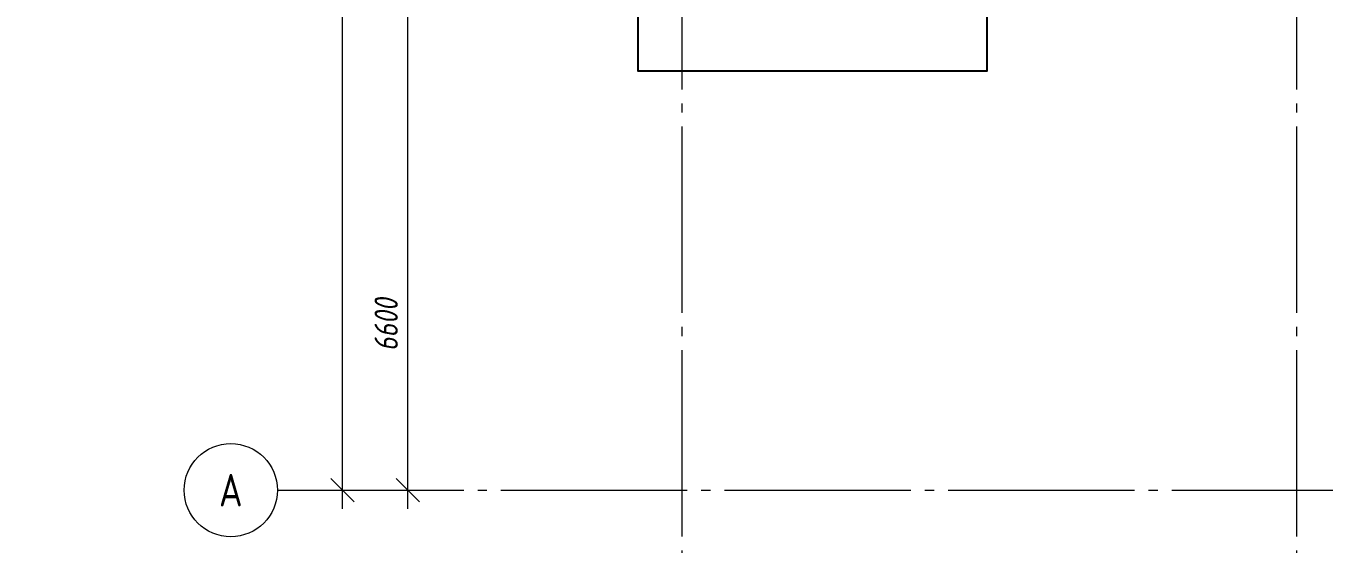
# Model space of a CAD drawing. Header units: millimetres. Extents: x -85420 to 1195317, y -69347 to 470418.
# Drawn here: x 423507 to 437442, y 8398 to 13960 of the extents above; entities that cross this region are included whole.
import ezdxf
from ezdxf import colors
from ezdxf.entities.mleader import LeaderData, LeaderLine
from ezdxf.math import Vec2, Vec3

# ---------------------------------------------------------------- set-up
doc = ezdxf.new("R2010")
doc.units = ezdxf.units.MM
for name, pattern in [('GOST2.303 6', [12, 8, -1.5, 1, -1.5]), ('ГОСТ 2.303 5', [24, 20, -1.5, 1, -1.5]), ('осевая', [50.8, 31.75, -6.35, 6.35, -6.35])]:
    doc.linetypes.add(name, pattern=pattern)
for name, color, linetype, lineweight in [('+АР_Осевые линии', 252, 'GOST2.303 6', 9), ('+АР_Размеры', 252, 'Continuous', 0), ('АР_Отметки', 7, 'Continuous', 5)]:
    doc.layers.add(name, color=color, linetype=linetype, lineweight=lineweight)
doc.layers.add('ОСИ', color=7, linetype='осевая', lineweight=13, true_color=0x999999)
doc.styles.add('GOST 2.304', font='CS_Gost2304.shx')
doc.styles.add('ISOCPEUR', font='', dxfattribs={"height": 250})
doc.styles.add('ГОСТ 2.304', font='CS_Gost2304.shx', dxfattribs={"oblique": 10})
doc.styles.get('ISOCPEUR').set_extended_font_data('ISOCPEUR', italic=True)
doc.dimstyles.new('СПДС', dxfattribs={"dimscale": 100, "dimtxt": 2.5, "dimasz": 2.5, "dimexe": 2, "dimexo": 0.625, "dimgap": 1, "dimtad": 1, "dimdec": 0, "dimrnd": 5, "dimtxsty": 'ГОСТ 2.304', "dimblk": 'OBLIQUE', "dimblk1": 'OBLIQUE', "dimblk2": 'OBLIQUE', "dimcen": 2.5, "dimdle": 2, "dimadec": 0, "dimazin": 2, "dimtfac": 0.75, "dimtdec": 4, "dimtmove": 1, "dimatfit": 3, "dimfxl": 1, "dimtfill": 1, "dimtolj": 1, "dimarcsym": 1})

# ---------------------------------------------------------------- blocks, each defined once
blk = doc.blocks.new('Ось сетки - Диаметр 10 мм-1135821-0_Подвал _-2_700__Планировка')
at = {"layer": '+АР_Осевые линии', "linetype": 'Continuous'}
blk.add_circle((0, 0), 5, dxfattribs=at)
blk = doc.blocks.new('_Oblique')
at = {"color": 0, "linetype": 'ByBlock', "lineweight": -2}
blk.add_line((-0.5, -0.5), (0.5, 0.5), dxfattribs=at)
blk = doc.blocks.new('*D210')
at = {"layer": '+АР_Размеры', "color": 0, "lineweight": -2, "ltscale": 100, "transparency": 16777216}
for p, q in [((-2800, -6550), (-2800, 450)), ((-4137, 250), (-2600, 250)), ((-4137, -6350), (-2600, -6350))]:
    blk.add_line(p, q, dxfattribs=at)
at = {"layer": 'Defpoints', "color": 0, "transparency": 16777216}
for p in [(-4200, 250), (-2800, 250), (-4200, -6350)]:
    blk.add_point(p, dxfattribs=at)
at = {"layer": '+АР_Размеры', "color": 0, "lineweight": -2, "transparency": 16777216, "xscale": 250, "yscale": 250, "zscale": 250}
for p, rotation in [((-2800, 250), 90), ((-2800, -6350), 270)]:
    blk.add_blockref('_Oblique', p, dxfattribs=dict(at, rotation=rotation))
at = {"layer": '+АР_Размеры', "color": 0, "ltscale": 100, "transparency": 16777216, "insert": (-3032, -4573), "char_height": 250, "attachment_point": 5, "rotation": 90, "style": 'ГОСТ 2.304', "bg_fill": 3, "box_fill_scale": 1.1, "bg_fill_color": 256, "bg_fill_true_color": 13158600, "bg_fill_transparency": 0}
blk.add_mtext('\\A1;6600', dxfattribs=at)
blk = doc.blocks.new('*D211')
at = {"layer": '+АР_Размеры', "color": 0, "lineweight": -2, "ltscale": 100, "transparency": 16777216}
for p, q in [((-3500, -6550), (-3500, 55650)), ((-4137, 55450), (-3300, 55450)), ((-4137, -6350), (-3300, -6350))]:
    blk.add_line(p, q, dxfattribs=at)
at = {"layer": 'Defpoints', "color": 0, "transparency": 16777216}
for p in [(-4200, 55450), (-3500, 55450), (-4200, -6350)]:
    blk.add_point(p, dxfattribs=at)
at = {"layer": '+АР_Размеры', "color": 0, "lineweight": -2, "transparency": 16777216, "xscale": 250, "yscale": 250, "zscale": 250}
for p, rotation in [((-3500, 55450), 90), ((-3500, -6350), 270)]:
    blk.add_blockref('_Oblique', p, dxfattribs=dict(at, rotation=rotation))
at = {"layer": '+АР_Размеры', "color": 0, "ltscale": 100, "transparency": 16777216, "insert": (-3732, 19750), "char_height": 250, "attachment_point": 5, "rotation": 90, "style": 'ГОСТ 2.304', "bg_fill": 3, "box_fill_scale": 1.1, "bg_fill_color": 256, "bg_fill_true_color": 13158600, "bg_fill_transparency": 0}
blk.add_mtext('\\A1;61800', dxfattribs=at)
blk = doc.blocks.new('_DotSmall')
at = {"color": 0, "linetype": 'ByBlock', "const_width": 0.5}
blk.add_lwpolyline([(-0.0625, 0, 1), (0.0625, 0, 1)], format="xyb", close=True, dxfattribs=at)
blk = doc.blocks.new('A$C314F1C93')
at = {"layer": '+АР_Осевые линии', "linetype": 'ГОСТ 2.303 5', "lineweight": 0, "ltscale": 100}
for p, q in [((140, 64752.7), (140, -9752.2)), ((6740, 64752.7), (6740, -9752.2))]:
    blk.add_line(p, q, dxfattribs=at)
blk.add_lwpolyline([(-4200, -6350), (75280, -6350)], dxfattribs=at)
at = {"layer": '+АР_Осевые линии', "linetype": 'ГОСТ 2.303 5', "lineweight": 25, "ltscale": 100, "xscale": 100.0000000000002, "yscale": 100.0000000000002, "zscale": 100.0000000000002, "rotation": 90}
blk.add_blockref('Ось сетки - Диаметр 10 мм-1135821-0_Подвал _-2_700__Планировка', (-4700, -6350), dxfattribs=at)
at = {"layer": '+АР_Осевые линии', "linetype": 'ГОСТ 2.303 5', "lineweight": 0, "ltscale": 100, "insert": (-4700, -6350), "char_height": 350, "attachment_point": 5, "style": 'GOST 2.304'}
blk.add_mtext('А', dxfattribs=at)
at = {"layer": '+АР_Размеры', "ltscale": 100}
dim = blk.add_linear_dim(base=(-2800, 250), p1=(-4200, -6350), p2=(-4200, 250), angle=90, dimstyle='СПДС', override={"dimscale": 100}, dxfattribs=at)
dim.commit()
dim.dimension.update_dxf_attribs({"geometry": '*D210', "text_midpoint": (-2800, -4572.7), "dimtype": 160})
dim = blk.add_linear_dim(base=(-3500, 55450), p1=(-4200, -6350), p2=(-4200, 55450), angle=90, dimstyle='СПДС', override={"dimscale": 100}, dxfattribs=at)
dim.commit()
dim.dimension.update_dxf_attribs({"geometry": '*D211', "text_midpoint": (-3500, 19750), "dimtype": 160})

msp = doc.modelspace()

# ---------------------------------------------------------------- block references
at = {"layer": 'ОСИ', "ltscale": 40}
msp.add_blockref('A$C314F1C93', (430406.4, 15326.4, 0), dxfattribs=at)

# ---------------------------------------------------------------- next in the draw order: linework, layer by layer
at = {"ltscale": 100}
msp.add_lwpolyline([(430076.4, 14996.4), (430076.4, 13656.5), (430076.4, 13476.5), (433826.4, 13476.5), (433826.4, 13476.5), (433826.4, 14996.4)], dxfattribs=at)

# ---------------------------------------------------------------- next in the draw order: leaders
at = {"layer": 'АР_Отметки', "lineweight": 9}
ml = msp.add_multileader_mtext('Standard', dxfattribs=at)
ml.set_content('+2,410', color=256, style='ISOCPEUR')
ml.set_leader_properties(color=256, linetype='Continuous', lineweight=-1)
ml.set_arrow_properties(name='DOTSMALL')
ml.build(insert=Vec2(0, 0))
ml.multileader.update_dxf_attribs({"has_text_frame": 1, "text_left_attachment_type": 4, "text_right_attachment_type": 4, "dogleg_length": 100, "arrow_head_size": 180})
ctx = ml.context
ctx.base_point, ctx.char_height, ctx.arrow_head_size, ctx.landing_gap_size, ctx.plane_origin = Vec3(703103, 29209.7), 250, 180, 50, Vec3(700941.8, 28618.5)
ctx.left_attachment, ctx.right_attachment = 4, 4
notes = []
notes.append((ctx, [(0, (0, 0, 0), (0, 0), (1, 0), 1, [])]))
ctx.mtext.insert, ctx.mtext.width, ctx.mtext.line_spacing_style, ctx.mtext.flow_direction = Vec3(703153, 29543.1), 852.697, 2, 5
ml = msp.add_multileader_mtext('Standard', dxfattribs=at)
ml.set_content('+2,410', color=256, style='ISOCPEUR')
ml.set_leader_properties(color=256, linetype='Continuous', lineweight=-1)
ml.set_arrow_properties(name='DOTSMALL')
ml.build(insert=Vec2(0, 0))
ml.multileader.update_dxf_attribs({"has_text_frame": 1, "text_left_attachment_type": 4, "text_right_attachment_type": 4, "dogleg_length": 100, "arrow_head_size": 180})
ctx = ml.context
ctx.base_point, ctx.char_height, ctx.arrow_head_size, ctx.landing_gap_size, ctx.plane_origin = Vec3(703103, 29209.7), 250, 180, 50, Vec3(700941.8, 28618.5)
ctx.left_attachment, ctx.right_attachment = 4, 4
notes.append((ctx, [(0, (0, 0, 0), (0, 0), (1, 0), 1, [])]))
ctx.mtext.insert, ctx.mtext.width, ctx.mtext.line_spacing_style, ctx.mtext.flow_direction = Vec3(703153, 29543.1), 852.697, 2, 5
ml = msp.add_multileader_mtext('Standard', dxfattribs=at)
ml.set_content('+3,950', color=256, style='ISOCPEUR')
ml.set_leader_properties(color=256, linetype='Continuous', lineweight=-1)
ml.set_arrow_properties(name='DOTSMALL')
ml.build(insert=Vec2(0, 0))
ml.multileader.update_dxf_attribs({"has_text_frame": 1, "text_left_attachment_type": 4, "text_right_attachment_type": 4, "dogleg_length": 100, "arrow_head_size": 180})
ctx = ml.context
ctx.base_point, ctx.char_height, ctx.arrow_head_size, ctx.landing_gap_size, ctx.plane_origin = Vec3(701417.3, 23704), 250, 180, 50, Vec3(701335.9, 22436.5)
ctx.left_attachment, ctx.right_attachment = 4, 4
notes.append((ctx, [(0, (0, 0, 0), (0, 0), (1, 0), 1, [])]))
ctx.mtext.insert, ctx.mtext.width, ctx.mtext.line_spacing_style, ctx.mtext.flow_direction = Vec3(701467.3, 24037.4), 852.697, 2, 5
ml = msp.add_multileader_mtext('Standard', dxfattribs=at)
ml.set_content('+3,950', color=256, style='ISOCPEUR')
ml.set_leader_properties(color=256, linetype='Continuous', lineweight=-1)
ml.set_arrow_properties(name='DOTSMALL')
ml.build(insert=Vec2(0, 0))
ml.multileader.update_dxf_attribs({"has_text_frame": 1, "text_left_attachment_type": 4, "text_right_attachment_type": 4, "dogleg_length": 100, "arrow_head_size": 180})
ctx = ml.context
ctx.base_point, ctx.char_height, ctx.arrow_head_size, ctx.landing_gap_size, ctx.plane_origin = Vec3(701417.3, 23704), 250, 180, 50, Vec3(701335.9, 22436.5)
ctx.left_attachment, ctx.right_attachment = 4, 4
notes.append((ctx, [(0, (0, 0, 0), (0, 0), (1, 0), 1, [])]))
ctx.mtext.insert, ctx.mtext.width, ctx.mtext.line_spacing_style, ctx.mtext.flow_direction = Vec3(701467.3, 24037.4), 852.697, 2, 5
for ctx, leaders in notes:
    for number, flags, end, landing, length, lines in leaders:
        leader = LeaderData()
        leader.index, (leader.has_last_leader_line, leader.has_dogleg_vector, leader.attachment_direction) = number, flags
        leader.last_leader_point, leader.dogleg_vector, leader.dogleg_length = Vec3(end), Vec3(landing), length
        for number, points, colour, breaks in lines:
            line = LeaderLine()
            line.index, line.vertices, line.color, line.breaks = number, Vec3.list(points), colors.encode_raw_color(colour), breaks
            leader.lines.append(line)
        ctx.leaders.append(leader)

doc.saveas('drawing.dxf')
